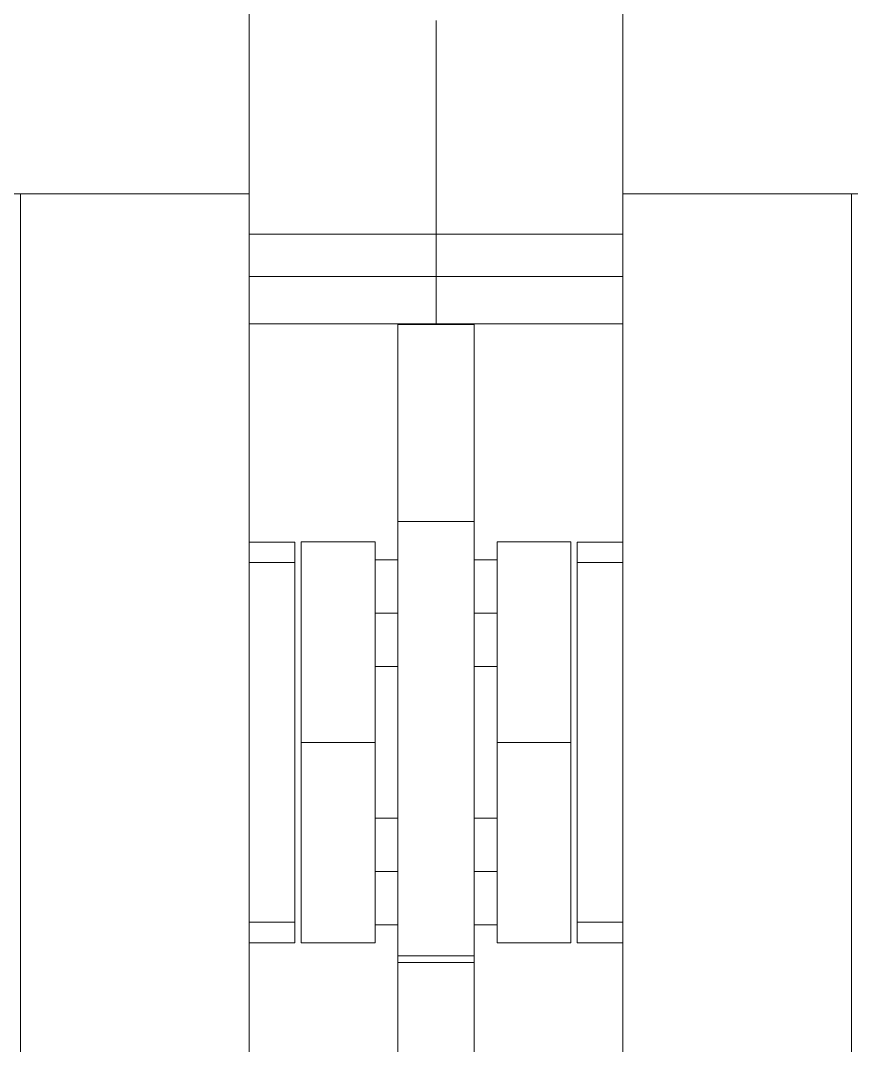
# Model space of a CAD drawing. Header units: millimetres. Extents: x -46169 to 237885, y -84465 to 18123.
# Drawn here: x 227485.9 to 227594.9, y -80615.1 to -80480.6 of the extents above; entities that cross this region are included whole.
import ezdxf

# ---------------------------------------------------------------- set-up
doc = ezdxf.new("R2010")
doc.units = ezdxf.units.MM
doc.header["$MEASUREMENT"] = 0
doc.linetypes.add('Wipeout_Contour', pattern=[1000, 0, -1000])
doc.layers.add('New_A-20-M_Floor_Slab', color=7, linetype='Continuous')
doc.layers.add('New_A-35-M_FFE_Fixed', color=7, linetype='Continuous')
doc.layers.add('New_A-35-M_FFE_Fixed_Pen_No__1', color=7, linetype='Continuous', lineweight=13)

# ---------------------------------------------------------------- blocks, each defined once
blk = doc.blocks.new('Section Elem_269_4', base_point=(208268.76, -84332.61))
at = {"color": 254, "linetype": 'Wipeout_Contour', "lineweight": 0, "ltscale": 3861950.413888166}
blk.add_wipeout([(227515.94, -80615.11), (227535.44, -80615.11), (227535.44, -80599.29), (227532.44, -80599.29), (227532.44, -80601.65), (227522.75, -80601.65), (227522.75, -80549.01), (227532.44, -80549.01), (227532.44, -80551.38), (227535.44, -80551.38), (227535.44, -80520.4), (227515.94, -80520.4), (227515.94, -80549.04), (227521.94, -80549.04), (227521.94, -80601.62), (227515.94, -80601.62)], dxfattribs=at).dxf.layer = 'New_A-20-M_Floor_Slab'
at = {"color": 254, "linetype": 'Wipeout_Contour', "lineweight": 0, "ltscale": 3862370.970615484}
blk.add_wipeout([(227545.44, -80599.29), (227545.44, -80615.11), (227564.94, -80615.11), (227564.94, -80601.62), (227558.94, -80601.62), (227558.94, -80549.04), (227564.94, -80549.04), (227564.94, -80520.4), (227545.44, -80520.4), (227545.44, -80551.38), (227548.44, -80551.38), (227548.44, -80549.01), (227558.12, -80549.01), (227558.12, -80601.65), (227548.44, -80601.65), (227548.44, -80599.29)], dxfattribs=at).dxf.layer = 'New_A-20-M_Floor_Slab'
at = {"color": 254, "linetype": 'Wipeout_Contour', "lineweight": 0, "ltscale": 965518.106256}
blk.add_wipeout([(227532.44, -80585.29), (227535.44, -80585.29), (227535.44, -80565.38), (227532.44, -80565.38)], dxfattribs=at).dxf.layer = 'New_A-20-M_Floor_Slab'
at = {"color": 254, "linetype": 'Wipeout_Contour', "lineweight": 0, "ltscale": 965567.123742}
blk.add_wipeout([(227545.44, -80565.38), (227545.44, -80585.29), (227548.44, -80585.29), (227548.44, -80565.38)], dxfattribs=at).dxf.layer = 'New_A-20-M_Floor_Slab'
blk = doc.blocks.new('Section Elem_271_4', base_point=(208268.76, -84332.61))
at = {"color": 254, "linetype": 'Wipeout_Contour', "lineweight": 0, "ltscale": 1446510.442915274}
blk.add_wipeout([(227515.94, -80346.96), (227014.94, -80346.96), (227014.94, -80503.33), (227044.94, -80503.33), (227485.94, -80503.33), (227515.94, -80503.33)], dxfattribs=at).dxf.layer = 'New_A-35-M_FFE_Fixed'
at = {"color": 254, "linetype": 'Wipeout_Contour', "lineweight": 0, "ltscale": 965472.882611}
blk.add_wipeout([(227535.44, -80525.7), (227545.44, -80525.7), (227545.44, -80520.48), (227535.44, -80520.48)], dxfattribs=at).dxf.layer = 'New_A-35-M_FFE_Fixed'
at = {"color": 254, "linetype": 'Wipeout_Contour', "lineweight": 0, "ltscale": 965460.385593}
blk.add_wipeout([(227522.75, -80551.02), (227532.44, -80551.02), (227532.44, -80549.01), (227522.75, -80549.01)], dxfattribs=at).dxf.layer = 'New_A-35-M_FFE_Fixed'
at = {"color": 254, "linetype": 'Wipeout_Contour', "lineweight": 0, "ltscale": 965509.931751}
blk.add_wipeout([(227535.44, -80553.51), (227545.44, -80553.51), (227545.44, -80548.19), (227535.44, -80548.19)], dxfattribs=at).dxf.layer = 'New_A-35-M_FFE_Fixed'
at = {"color": 254, "linetype": 'Wipeout_Contour', "lineweight": 0, "ltscale": 965428.57776}
blk.add_wipeout([(227515.94, -80551.72), (227521.94, -80551.72), (227521.94, -80549.56), (227515.94, -80549.56)], dxfattribs=at).dxf.layer = 'New_A-35-M_FFE_Fixed'
at = {"color": 254, "linetype": 'Wipeout_Contour', "lineweight": 0, "ltscale": 965487.463236}
blk.add_wipeout([(227532.44, -80565.26), (227522.75, -80565.26), (227522.75, -80575.33), (227532.44, -80575.33)], dxfattribs=at).dxf.layer = 'New_A-35-M_FFE_Fixed'
at = {"color": 254, "linetype": 'Wipeout_Contour', "lineweight": 0, "ltscale": 965527.998644}
blk.add_wipeout([(227532.44, -80599.65), (227522.75, -80599.65), (227522.75, -80601.65), (227532.44, -80601.65)], dxfattribs=at).dxf.layer = 'New_A-35-M_FFE_Fixed'
at = {"color": 254, "linetype": 'Wipeout_Contour', "lineweight": 0, "ltscale": 965496.311909}
blk.add_wipeout([(227521.94, -80601.11), (227515.94, -80601.11), (227515.94, -80601.62), (227521.94, -80601.62)], dxfattribs=at).dxf.layer = 'New_A-35-M_FFE_Fixed'
at = {"color": 254, "linetype": 'Wipeout_Contour', "lineweight": 0, "ltscale": 965580.601677}
blk.add_wipeout([(227535.44, -80604.23), (227545.44, -80604.23), (227545.44, -80603.32), (227535.44, -80603.32)], dxfattribs=at).dxf.layer = 'New_A-35-M_FFE_Fixed'
at = {"color": 254, "linetype": 'Wipeout_Contour', "lineweight": 0, "ltscale": 965584.938218}
blk.add_wipeout([(227545.44, -80606.1), (227535.44, -80606.1), (227535.44, -80607.94), (227545.44, -80607.94)], dxfattribs=at).dxf.layer = 'New_A-35-M_FFE_Fixed'
at = {"color": 254, "linetype": 'Wipeout_Contour', "lineweight": 0, "ltscale": 965592.105888}
blk.add_wipeout([(227535.44, -80611.52), (227535.44, -80613.26), (227545.44, -80613.26), (227545.44, -80611.52)], dxfattribs=at).dxf.layer = 'New_A-35-M_FFE_Fixed'
at = {"color": 254, "linetype": 'Wipeout_Contour', "lineweight": 0, "ltscale": 965596.661125}
blk.add_wipeout([(227535.44, -80616.64), (227545.44, -80616.64), (227545.44, -80614.96), (227535.44, -80614.96)], dxfattribs=at).dxf.layer = 'New_A-35-M_FFE_Fixed'
at = {"layer": 'New_A-35-M_FFE_Fixed_Pen_No__1', "linetype": 'Continuous'}
for p, q in [((227522.75, -80549.01), (227532.44, -80549.01)), ((227522.75, -80601.65), (227532.44, -80601.65))]:
    blk.add_line(p, q, dxfattribs=at)
at = {"color": 254, "linetype": 'Wipeout_Contour', "lineweight": 0, "ltscale": 965384.010301}
blk.add_wipeout([(227540.44, -80487.59), (227515.94, -80487.59), (227515.94, -80494.61), (227540.44, -80494.61)], dxfattribs=at).dxf.layer = 'New_A-35-M_FFE_Fixed'
at = {"color": 254, "linetype": 'Wipeout_Contour', "lineweight": 0, "ltscale": 965469.344916}
blk.add_wipeout([(227545.44, -80520.4), (227535.44, -80520.4), (227535.44, -80520.48), (227545.44, -80520.48)], dxfattribs=at).dxf.layer = 'New_A-35-M_FFE_Fixed'
at = {"color": 254, "linetype": 'Wipeout_Contour', "lineweight": 0, "ltscale": 965479.654228}
blk.add_wipeout([(227535.44, -80525.7), (227535.44, -80530.63), (227545.44, -80530.63), (227545.44, -80525.7)], dxfattribs=at).dxf.layer = 'New_A-35-M_FFE_Fixed'
at = {"color": 254, "linetype": 'Wipeout_Contour', "lineweight": 0, "ltscale": 965426.792862}
blk.add_wipeout([(227515.94, -80549.56), (227521.94, -80549.56), (227521.94, -80549.04), (227515.94, -80549.04)], dxfattribs=at).dxf.layer = 'New_A-35-M_FFE_Fixed'
at = {"color": 254, "linetype": 'Wipeout_Contour', "lineweight": 0, "ltscale": 965465.531058}
blk.add_wipeout([(227532.44, -80551.02), (227522.75, -80551.02), (227522.75, -80556.72), (227532.44, -80556.72)], dxfattribs=at).dxf.layer = 'New_A-35-M_FFE_Fixed'
at = {"color": 254, "linetype": 'Wipeout_Contour', "lineweight": 0, "ltscale": 965518.907562}
blk.add_wipeout([(227535.44, -80553.51), (227535.44, -80561.63), (227545.44, -80561.63), (227545.44, -80553.51)], dxfattribs=at).dxf.layer = 'New_A-35-M_FFE_Fixed'
at = {"color": 254, "linetype": 'Wipeout_Contour', "lineweight": 0, "ltscale": 965522.850635}
blk.add_wipeout([(227532.44, -80593.94), (227522.75, -80593.94), (227522.75, -80599.65), (227532.44, -80599.65)], dxfattribs=at).dxf.layer = 'New_A-35-M_FFE_Fixed'
at = {"color": 254, "linetype": 'Wipeout_Contour', "lineweight": 0, "ltscale": 965494.52603}
blk.add_wipeout([(227515.94, -80598.94), (227515.94, -80601.11), (227521.94, -80601.11), (227521.94, -80598.94)], dxfattribs=at).dxf.layer = 'New_A-35-M_FFE_Fixed'
at = {"color": 254, "linetype": 'Wipeout_Contour', "lineweight": 0, "ltscale": 965577.015961}
blk.add_wipeout([(227535.44, -80598.86), (227535.44, -80603.32), (227545.44, -80603.32), (227545.44, -80598.86)], dxfattribs=at).dxf.layer = 'New_A-35-M_FFE_Fixed'
at = {"color": 254, "linetype": 'Wipeout_Contour', "lineweight": 0, "ltscale": 965582.459839}
blk.add_wipeout([(227545.44, -80604.23), (227535.44, -80604.23), (227535.44, -80606.1), (227545.44, -80606.1)], dxfattribs=at).dxf.layer = 'New_A-35-M_FFE_Fixed'
at = {"color": 254, "linetype": 'Wipeout_Contour', "lineweight": 0, "ltscale": 965589.761273}
blk.add_wipeout([(227545.44, -80609.75), (227535.44, -80609.75), (227535.44, -80611.52), (227545.44, -80611.52)], dxfattribs=at).dxf.layer = 'New_A-35-M_FFE_Fixed'
at = {"color": 254, "linetype": 'Wipeout_Contour', "lineweight": 0, "ltscale": 965594.405826}
blk.add_wipeout([(227535.44, -80613.26), (227535.44, -80614.96), (227545.44, -80614.96), (227545.44, -80613.26)], dxfattribs=at).dxf.layer = 'New_A-35-M_FFE_Fixed'
at = {"layer": 'New_A-35-M_FFE_Fixed_Pen_No__1', "linetype": 'Continuous'}
for p, q in [((227521.94, -80549.56), (227521.94, -80549.04)), ((227522.75, -80551.02), (227522.75, -80549.01)), ((227522.75, -80601.65), (227522.75, -80599.65)), ((227521.94, -80601.62), (227521.94, -80601.11))]:
    blk.add_line(p, q, dxfattribs=at)
at = {"color": 254, "linetype": 'Wipeout_Contour', "lineweight": 0, "ltscale": 965374.646998}
blk.add_wipeout([(227540.44, -80480.58), (227515.94, -80480.58), (227515.94, -80487.59), (227540.44, -80487.59)], dxfattribs=at).dxf.layer = 'New_A-35-M_FFE_Fixed'
at = {"color": 254, "linetype": 'Wipeout_Contour', "lineweight": 0, "ltscale": 965393.371656}
blk.add_wipeout([(227540.44, -80494.61), (227515.94, -80494.61), (227515.94, -80501.63), (227540.44, -80501.63)], dxfattribs=at).dxf.layer = 'New_A-35-M_FFE_Fixed'
at = {"color": 254, "linetype": 'Wipeout_Contour', "lineweight": 0, "ltscale": 965485.921549}
blk.add_wipeout([(227535.44, -80535.1), (227545.44, -80535.1), (227545.44, -80530.63), (227535.44, -80530.63)], dxfattribs=at).dxf.layer = 'New_A-35-M_FFE_Fixed'
at = {"color": 254, "linetype": 'Wipeout_Contour', "lineweight": 0, "ltscale": 965461.551561}
blk.add_wipeout([(227521.94, -80551.72), (227515.94, -80551.72), (227515.94, -80598.94), (227521.94, -80598.94)], dxfattribs=at).dxf.layer = 'New_A-35-M_FFE_Fixed'
at = {"color": 254, "linetype": 'Wipeout_Contour', "lineweight": 0, "ltscale": 965486.478674}
blk.add_wipeout([(227535.44, -80551.38), (227532.44, -80551.38), (227532.44, -80551.91), (227535.44, -80551.91)], dxfattribs=at).dxf.layer = 'New_A-35-M_FFE_Fixed'
at = {"color": 254, "linetype": 'Wipeout_Contour', "lineweight": 0, "ltscale": 965475.039187}
blk.add_wipeout([(227522.75, -80556.72), (227522.75, -80565.26), (227532.44, -80565.26), (227532.44, -80556.72)], dxfattribs=at).dxf.layer = 'New_A-35-M_FFE_Fixed'
at = {"color": 254, "linetype": 'Wipeout_Contour', "lineweight": 0, "ltscale": 965530.9171}
blk.add_wipeout([(227535.44, -80571.51), (227545.44, -80571.51), (227545.44, -80561.63), (227535.44, -80561.63)], dxfattribs=at).dxf.layer = 'New_A-35-M_FFE_Fixed'
at = {"color": 254, "linetype": 'Wipeout_Contour', "lineweight": 0, "ltscale": 965513.338904}
blk.add_wipeout([(227522.75, -80585.4), (227522.75, -80593.94), (227532.44, -80593.94), (227532.44, -80585.4)], dxfattribs=at).dxf.layer = 'New_A-35-M_FFE_Fixed'
at = {"color": 254, "linetype": 'Wipeout_Contour', "lineweight": 0, "ltscale": 965569.049798}
blk.add_wipeout([(227535.44, -80591.39), (227535.44, -80598.86), (227545.44, -80598.86), (227545.44, -80591.39)], dxfattribs=at).dxf.layer = 'New_A-35-M_FFE_Fixed'
at = {"color": 254, "linetype": 'Wipeout_Contour', "lineweight": 0, "ltscale": 965587.372012}
blk.add_wipeout([(227545.44, -80607.94), (227535.44, -80607.94), (227535.44, -80609.75), (227545.44, -80609.75)], dxfattribs=at).dxf.layer = 'New_A-35-M_FFE_Fixed'
at = {"layer": 'New_A-35-M_FFE_Fixed_Pen_No__1', "linetype": 'Continuous'}
for p, q in [((227532.44, -80551.02), (227532.44, -80549.01)), ((227521.94, -80551.72), (227521.94, -80549.56)), ((227521.94, -80598.94), (227521.94, -80551.72)), ((227522.75, -80556.72), (227522.75, -80551.02)), ((227522.75, -80565.26), (227522.75, -80556.72)), ((227522.75, -80599.65), (227522.75, -80593.94)), ((227521.94, -80601.11), (227521.94, -80598.94))]:
    blk.add_line(p, q, dxfattribs=at)
at = {"color": 254, "linetype": 'Wipeout_Contour', "lineweight": 0, "ltscale": 965393.716719}
blk.add_wipeout([(227515.94, -80503.33), (227485.94, -80503.33), (227485.94, -80647.33), (227515.94, -80647.33)], dxfattribs=at).dxf.layer = 'New_A-35-M_FFE_Fixed'
at = {"color": 254, "linetype": 'Wipeout_Contour', "lineweight": 0, "ltscale": 965491.484001}
blk.add_wipeout([(227535.44, -80535.1), (227535.44, -80538.96), (227545.44, -80538.96), (227545.44, -80535.1)], dxfattribs=at).dxf.layer = 'New_A-35-M_FFE_Fixed'
at = {"color": 254, "linetype": 'Wipeout_Contour', "lineweight": 0, "ltscale": 965487.847126}
blk.add_wipeout([(227532.44, -80553.43), (227535.44, -80553.43), (227535.44, -80551.91), (227532.44, -80551.91)], dxfattribs=at).dxf.layer = 'New_A-35-M_FFE_Fixed'
at = {"color": 254, "linetype": 'Wipeout_Contour', "lineweight": 0, "ltscale": 1206872.030118005}
blk.add_wipeout([(227532.44, -80561.05), (227535.44, -80561.05), (227535.44, -80558.66), (227535.44, -80558.38), (227532.44, -80558.38)], dxfattribs=at).dxf.layer = 'New_A-35-M_FFE_Fixed'
at = {"color": 254, "linetype": 'Wipeout_Contour', "lineweight": 0, "ltscale": 965504.457292}
blk.add_wipeout([(227532.44, -80564.84), (227532.44, -80565.38), (227535.44, -80565.38), (227535.44, -80564.84)], dxfattribs=at).dxf.layer = 'New_A-35-M_FFE_Fixed'
at = {"color": 254, "linetype": 'Wipeout_Contour', "lineweight": 0, "ltscale": 965544.424529}
blk.add_wipeout([(227535.44, -80581.87), (227545.44, -80581.87), (227545.44, -80571.51), (227535.44, -80571.51)], dxfattribs=at).dxf.layer = 'New_A-35-M_FFE_Fixed'
at = {"color": 254, "linetype": 'Wipeout_Contour', "lineweight": 0, "ltscale": 965500.912308}
blk.add_wipeout([(227532.44, -80575.33), (227522.75, -80575.33), (227522.75, -80585.4), (227532.44, -80585.4)], dxfattribs=at).dxf.layer = 'New_A-35-M_FFE_Fixed'
at = {"color": 254, "linetype": 'Wipeout_Contour', "lineweight": 0, "ltscale": 1206928.539723144}
blk.add_wipeout([(227532.44, -80592.29), (227532.44, -80594.97), (227535.44, -80594.97), (227535.44, -80592.38), (227535.44, -80592.29)], dxfattribs=at).dxf.layer = 'New_A-35-M_FFE_Fixed'
at = {"color": 254, "linetype": 'Wipeout_Contour', "lineweight": 0, "ltscale": 965549.740712}
blk.add_wipeout([(227535.44, -80598.75), (227532.44, -80598.75), (227532.44, -80599.29), (227535.44, -80599.29)], dxfattribs=at).dxf.layer = 'New_A-35-M_FFE_Fixed'
at = {"layer": 'New_A-35-M_FFE_Fixed_Pen_No__1', "linetype": 'Continuous'}
for p, q in [((227044.94, -80503.33), (227485.94, -80503.33)), ((227485.94, -80647.33), (227485.94, -80503.33)), ((227515.94, -80549.04), (227521.94, -80549.04)), ((227515.94, -80551.72), (227521.94, -80551.72)), ((227532.44, -80551.38), (227535.44, -80551.38)), ((227522.75, -80575.33), (227522.75, -80565.26)), ((227522.75, -80575.33), (227532.44, -80575.33)), ((227522.75, -80585.4), (227522.75, -80575.33)), ((227522.75, -80593.94), (227522.75, -80585.4)), ((227515.94, -80598.94), (227521.94, -80598.94)), ((227532.44, -80601.65), (227532.44, -80599.65)), ((227515.94, -80601.62), (227521.94, -80601.62))]:
    blk.add_line(p, q, dxfattribs=at)
at = {"color": 254, "linetype": 'Wipeout_Contour', "lineweight": 0, "ltscale": 1206741.628957531}
blk.add_wipeout([(227515.94, -80508.61), (227540.44, -80508.61), (227540.44, -80501.63), (227515.94, -80501.63), (227515.94, -80503.33)], dxfattribs=at).dxf.layer = 'New_A-35-M_FFE_Fixed'
at = {"color": 254, "linetype": 'Wipeout_Contour', "lineweight": 0, "ltscale": 965410.547724}
blk.add_wipeout([(227515.94, -80511.45), (227540.44, -80511.45), (227540.44, -80510.54), (227515.94, -80510.54)], dxfattribs=at).dxf.layer = 'New_A-35-M_FFE_Fixed'
at = {"color": 254, "linetype": 'Wipeout_Contour', "lineweight": 0, "ltscale": 965418.948609}
blk.add_wipeout([(227515.94, -80514.18), (227515.94, -80520.4), (227540.44, -80520.4), (227540.44, -80514.18)], dxfattribs=at).dxf.layer = 'New_A-35-M_FFE_Fixed'
at = {"color": 254, "linetype": 'Wipeout_Contour', "lineweight": 0, "ltscale": 965496.16384}
blk.add_wipeout([(227535.44, -80542.11), (227545.44, -80542.11), (227545.44, -80538.96), (227535.44, -80538.96)], dxfattribs=at).dxf.layer = 'New_A-35-M_FFE_Fixed'
at = {"color": 254, "linetype": 'Wipeout_Contour', "lineweight": 0, "ltscale": 1206863.409219724}
blk.add_wipeout([(227532.44, -80553.43), (227532.44, -80555.7), (227535.44, -80555.7), (227535.44, -80553.51), (227535.44, -80553.43)], dxfattribs=at).dxf.layer = 'New_A-35-M_FFE_Fixed'
at = {"color": 254, "linetype": 'Wipeout_Contour', "lineweight": 0, "ltscale": 965503.088662}
blk.add_wipeout([(227532.44, -80563.33), (227532.44, -80564.84), (227535.44, -80564.84), (227535.44, -80563.33)], dxfattribs=at).dxf.layer = 'New_A-35-M_FFE_Fixed'
at = {"color": 254, "linetype": 'Wipeout_Contour', "lineweight": 0, "ltscale": 965557.70172}
blk.add_wipeout([(227545.44, -80581.87), (227535.44, -80581.87), (227535.44, -80591.39), (227545.44, -80591.39)], dxfattribs=at).dxf.layer = 'New_A-35-M_FFE_Fixed'
at = {"color": 254, "linetype": 'Wipeout_Contour', "lineweight": 0, "ltscale": 965548.37157}
blk.add_wipeout([(227535.44, -80597.24), (227532.44, -80597.24), (227532.44, -80598.75), (227535.44, -80598.75)], dxfattribs=at).dxf.layer = 'New_A-35-M_FFE_Fixed'
at = {"layer": 'New_A-35-M_FFE_Fixed_Pen_No__1', "linetype": 'Continuous'}
for p, q in [((227515.94, -80503.33), (227515.94, -80346.96)), ((227485.94, -80503.33), (227515.94, -80503.33)), ((227515.94, -80520.4), (227540.44, -80520.4)), ((227532.44, -80575.33), (227532.44, -80565.26)), ((227532.44, -80565.38), (227535.44, -80565.38)), ((227532.44, -80599.29), (227535.44, -80599.29))]:
    blk.add_line(p, q, dxfattribs=at)
at = {"color": 254, "linetype": 'Wipeout_Contour', "lineweight": 0, "ltscale": 965408.01913}
blk.add_wipeout([(227515.94, -80509.58), (227540.44, -80509.58), (227540.44, -80508.61), (227515.94, -80508.61)], dxfattribs=at).dxf.layer = 'New_A-35-M_FFE_Fixed'
at = {"color": 254, "linetype": 'Wipeout_Contour', "lineweight": 0, "ltscale": 965414.645833}
blk.add_wipeout([(227515.94, -80514.18), (227540.44, -80514.18), (227540.44, -80513.95), (227515.94, -80513.95)], dxfattribs=at).dxf.layer = 'New_A-35-M_FFE_Fixed'
at = {"color": 254, "linetype": 'Wipeout_Contour', "lineweight": 0, "ltscale": 965499.811304}
blk.add_wipeout([(227535.44, -80544.43), (227545.44, -80544.43), (227545.44, -80542.11), (227535.44, -80542.11)], dxfattribs=at).dxf.layer = 'New_A-35-M_FFE_Fixed'
at = {"color": 254, "linetype": 'Wipeout_Contour', "lineweight": 0, "ltscale": 965493.679593}
blk.add_wipeout([(227532.44, -80555.7), (227532.44, -80558.38), (227535.44, -80558.38), (227535.44, -80555.7)], dxfattribs=at).dxf.layer = 'New_A-35-M_FFE_Fixed'
at = {"color": 254, "linetype": 'Wipeout_Contour', "lineweight": 0, "ltscale": 1206876.375283147}
blk.add_wipeout([(227532.44, -80563.33), (227535.44, -80563.33), (227535.44, -80561.63), (227535.44, -80561.05), (227532.44, -80561.05)], dxfattribs=at).dxf.layer = 'New_A-35-M_FFE_Fixed'
at = {"color": 254, "linetype": 'Wipeout_Contour', "lineweight": 0, "ltscale": 965531.755365}
blk.add_wipeout([(227532.44, -80585.29), (227532.44, -80585.82), (227535.44, -80585.82), (227535.44, -80585.29)], dxfattribs=at).dxf.layer = 'New_A-35-M_FFE_Fixed'
at = {"color": 254, "linetype": 'Wipeout_Contour', "lineweight": 0, "ltscale": 965545.841763}
blk.add_wipeout([(227532.44, -80594.97), (227532.44, -80597.24), (227535.44, -80597.24), (227535.44, -80594.97)], dxfattribs=at).dxf.layer = 'New_A-35-M_FFE_Fixed'
at = {"layer": 'New_A-35-M_FFE_Fixed_Pen_No__1', "linetype": 'Continuous'}
for p, q in [((227515.94, -80508.61), (227540.44, -80508.61)), ((227532.44, -80556.72), (227532.44, -80551.02)), ((227532.44, -80565.26), (227532.44, -80556.72)), ((227532.44, -80558.38), (227535.44, -80558.38)), ((227532.44, -80599.65), (227532.44, -80593.94))]:
    blk.add_line(p, q, dxfattribs=at)
at = {"color": 254, "linetype": 'Wipeout_Contour', "lineweight": 0, "ltscale": 965409.30441}
blk.add_wipeout([(227515.94, -80510.54), (227540.44, -80510.54), (227540.44, -80509.58), (227515.94, -80509.58)], dxfattribs=at).dxf.layer = 'New_A-35-M_FFE_Fixed'
at = {"color": 254, "linetype": 'Wipeout_Contour', "lineweight": 0, "ltscale": 965413.575922}
blk.add_wipeout([(227515.94, -80513.55), (227540.44, -80513.55), (227540.44, -80512.98), (227515.94, -80512.98)], dxfattribs=at).dxf.layer = 'New_A-35-M_FFE_Fixed'
at = {"color": 254, "linetype": 'Wipeout_Contour', "lineweight": 0, "ltscale": 965502.309818}
blk.add_wipeout([(227535.44, -80545.85), (227545.44, -80545.85), (227545.44, -80544.43), (227535.44, -80544.43)], dxfattribs=at).dxf.layer = 'New_A-35-M_FFE_Fixed'
at = {"color": 254, "linetype": 'Wipeout_Contour', "lineweight": 0, "ltscale": 965533.124329}
blk.add_wipeout([(227532.44, -80587.34), (227535.44, -80587.34), (227535.44, -80585.82), (227532.44, -80585.82)], dxfattribs=at).dxf.layer = 'New_A-35-M_FFE_Fixed'
at = {"layer": 'New_A-35-M_FFE_Fixed_Pen_No__1', "linetype": 'Continuous'}
for p, q in [((227532.44, -80585.4), (227532.44, -80575.33)), ((227532.44, -80585.29), (227535.44, -80585.29))]:
    blk.add_line(p, q, dxfattribs=at)
at = {"color": 254, "linetype": 'Wipeout_Contour', "lineweight": 0, "ltscale": 965412.724468}
blk.add_wipeout([(227515.94, -80512.98), (227540.44, -80512.98), (227540.44, -80512.27), (227515.94, -80512.27)], dxfattribs=at).dxf.layer = 'New_A-35-M_FFE_Fixed'
at = {"color": 254, "linetype": 'Wipeout_Contour', "lineweight": 0, "ltscale": 965503.579367}
blk.add_wipeout([(227535.44, -80545.85), (227535.44, -80546.33), (227545.44, -80546.33), (227545.44, -80545.85)], dxfattribs=at).dxf.layer = 'New_A-35-M_FFE_Fixed'
at = {"color": 254, "linetype": 'Wipeout_Contour', "lineweight": 0, "ltscale": 965535.653882}
blk.add_wipeout([(227532.44, -80589.61), (227535.44, -80589.61), (227535.44, -80587.34), (227532.44, -80587.34)], dxfattribs=at).dxf.layer = 'New_A-35-M_FFE_Fixed'
at = {"color": 254, "linetype": 'Wipeout_Contour', "lineweight": 0, "ltscale": 965411.702238}
blk.add_wipeout([(227515.94, -80512.27), (227540.44, -80512.27), (227540.44, -80511.45), (227515.94, -80511.45)], dxfattribs=at).dxf.layer = 'New_A-35-M_FFE_Fixed'
at = {"color": 254, "linetype": 'Wipeout_Contour', "lineweight": 0, "ltscale": 965414.224521}
blk.add_wipeout([(227515.94, -80513.95), (227540.44, -80513.95), (227540.44, -80513.55), (227515.94, -80513.55)], dxfattribs=at).dxf.layer = 'New_A-35-M_FFE_Fixed'
at = {"color": 254, "linetype": 'Wipeout_Contour', "lineweight": 0, "ltscale": 965505.137442}
blk.add_wipeout([(227535.44, -80548.19), (227545.44, -80548.19), (227545.44, -80546.33), (227535.44, -80546.33)], dxfattribs=at).dxf.layer = 'New_A-35-M_FFE_Fixed'
at = {"color": 254, "linetype": 'Wipeout_Contour', "lineweight": 0, "ltscale": 1206924.845427667}
blk.add_wipeout([(227532.44, -80589.61), (227532.44, -80592.29), (227535.44, -80592.29), (227535.44, -80591.39), (227535.44, -80589.61)], dxfattribs=at).dxf.layer = 'New_A-35-M_FFE_Fixed'
at = {"layer": 'New_A-35-M_FFE_Fixed_Pen_No__1', "linetype": 'Continuous'}
for p, q in [((227515.94, -80647.33), (227515.94, -80503.33)), ((227515.94, -80514.18), (227540.44, -80514.18)), ((227532.44, -80593.94), (227532.44, -80585.4)), ((227532.44, -80592.29), (227535.44, -80592.29))]:
    blk.add_line(p, q, dxfattribs=at)
blk = doc.blocks.new('Section Elem_274_4', base_point=(208268.76, -84332.61))
at = {"layer": 'New_A-35-M_FFE_Fixed_Pen_No__1', "linetype": 'Continuous'}
for p, q in [((227535.44, -80520.48), (227535.44, -80520.4)), ((227535.44, -80525.7), (227535.44, -80520.48)), ((227535.44, -80530.63), (227535.44, -80525.7)), ((227545.44, -80530.63), (227545.44, -80525.7)), ((227535.44, -80535.1), (227535.44, -80530.63)), ((227545.44, -80535.1), (227545.44, -80530.63)), ((227535.44, -80538.96), (227535.44, -80535.1)), ((227545.44, -80538.96), (227545.44, -80535.1)), ((227535.44, -80542.11), (227535.44, -80538.96)), ((227545.44, -80542.11), (227545.44, -80538.96)), ((227535.44, -80544.43), (227535.44, -80542.11)), ((227545.44, -80544.43), (227545.44, -80542.11)), ((227535.44, -80545.85), (227535.44, -80544.43)), ((227545.44, -80545.85), (227545.44, -80544.43)), ((227535.44, -80546.33), (227535.44, -80545.85)), ((227545.44, -80546.33), (227535.44, -80546.33)), ((227535.44, -80548.19), (227535.44, -80546.33)), ((227545.44, -80546.33), (227545.44, -80545.85)), ((227545.44, -80548.19), (227545.44, -80546.33)), ((227535.44, -80553.51), (227535.44, -80548.19)), ((227535.44, -80561.63), (227535.44, -80553.51)), ((227535.44, -80571.51), (227535.44, -80561.63)), ((227535.44, -80581.87), (227535.44, -80571.51)), ((227545.44, -80581.87), (227545.44, -80571.51)), ((227535.44, -80591.39), (227535.44, -80581.87)), ((227535.44, -80598.86), (227535.44, -80591.39)), ((227535.44, -80603.32), (227535.44, -80598.86)), ((227545.44, -80603.32), (227535.44, -80603.32)), ((227535.44, -80604.23), (227535.44, -80603.32)), ((227545.44, -80604.23), (227535.44, -80604.23)), ((227535.44, -80606.1), (227535.44, -80604.23)), ((227545.44, -80604.23), (227545.44, -80603.32)), ((227545.44, -80606.1), (227545.44, -80604.23)), ((227535.44, -80607.94), (227535.44, -80606.1)), ((227545.44, -80607.94), (227545.44, -80606.1)), ((227535.44, -80609.75), (227535.44, -80607.94)), ((227545.44, -80609.75), (227545.44, -80607.94)), ((227535.44, -80611.52), (227535.44, -80609.75)), ((227545.44, -80611.52), (227545.44, -80609.75)), ((227535.44, -80613.26), (227535.44, -80611.52)), ((227545.44, -80613.26), (227545.44, -80611.52)), ((227535.44, -80614.96), (227535.44, -80613.26)), ((227545.44, -80614.96), (227545.44, -80613.26)), ((227535.44, -80616.64), (227535.44, -80614.96)), ((227545.44, -80616.64), (227545.44, -80614.96))]:
    blk.add_line(p, q, dxfattribs=at)
at = {"color": 254, "linetype": 'Wipeout_Contour', "lineweight": 0, "ltscale": 1449621.696460468}
blk.add_wipeout([(227564.94, -80346.96), (227564.94, -80503.33), (227594.94, -80503.33), (228035.94, -80503.33), (228065.94, -80503.33), (228065.94, -80346.96)], dxfattribs=at).dxf.layer = 'New_A-35-M_FFE_Fixed'
at = {"color": 254, "linetype": 'Wipeout_Contour', "lineweight": 0, "ltscale": 965557.243277}
blk.add_wipeout([(227548.44, -80549.01), (227548.44, -80551.02), (227558.12, -80551.02), (227558.12, -80549.01)], dxfattribs=at).dxf.layer = 'New_A-35-M_FFE_Fixed'
at = {"color": 254, "linetype": 'Wipeout_Contour', "lineweight": 0, "ltscale": 965590.718091}
blk.add_wipeout([(227558.94, -80549.56), (227558.94, -80551.72), (227564.94, -80551.72), (227564.94, -80549.56)], dxfattribs=at).dxf.layer = 'New_A-35-M_FFE_Fixed'
at = {"color": 254, "linetype": 'Wipeout_Contour', "lineweight": 0, "ltscale": 965584.318204}
blk.add_wipeout([(227548.44, -80565.26), (227548.44, -80575.33), (227558.12, -80575.33), (227558.12, -80565.26)], dxfattribs=at).dxf.layer = 'New_A-35-M_FFE_Fixed'
at = {"color": 254, "linetype": 'Wipeout_Contour', "lineweight": 0, "ltscale": 965624.849546}
blk.add_wipeout([(227558.12, -80599.65), (227548.44, -80599.65), (227548.44, -80601.65), (227558.12, -80601.65)], dxfattribs=at).dxf.layer = 'New_A-35-M_FFE_Fixed'
at = {"color": 254, "linetype": 'Wipeout_Contour', "lineweight": 0, "ltscale": 965658.440867}
blk.add_wipeout([(227564.94, -80601.11), (227558.94, -80601.11), (227558.94, -80601.62), (227564.94, -80601.62)], dxfattribs=at).dxf.layer = 'New_A-35-M_FFE_Fixed'
at = {"layer": 'New_A-35-M_FFE_Fixed_Pen_No__1', "linetype": 'Continuous'}
for p, q in [((227558.12, -80549.01), (227548.44, -80549.01)), ((227558.12, -80601.65), (227548.44, -80601.65))]:
    blk.add_line(p, q, dxfattribs=at)
at = {"color": 254, "linetype": 'Wipeout_Contour', "lineweight": 0, "ltscale": 965476.400287}
blk.add_wipeout([(227564.94, -80487.59), (227540.44, -80487.59), (227540.44, -80494.61), (227564.94, -80494.61)], dxfattribs=at).dxf.layer = 'New_A-35-M_FFE_Fixed'
at = {"color": 254, "linetype": 'Wipeout_Contour', "lineweight": 0, "ltscale": 966571.66634}
blk.add_wipeout([(227594.94, -80635.33), (228035.94, -80635.33), (228035.94, -80503.33), (227594.94, -80503.33)], dxfattribs=at).dxf.layer = 'New_A-35-M_FFE_Fixed'
at = {"color": 254, "linetype": 'Wipeout_Contour', "lineweight": 0, "ltscale": 965588.933492}
blk.add_wipeout([(227558.94, -80549.56), (227564.94, -80549.56), (227564.94, -80549.04), (227558.94, -80549.04)], dxfattribs=at).dxf.layer = 'New_A-35-M_FFE_Fixed'
at = {"color": 254, "linetype": 'Wipeout_Contour', "lineweight": 0, "ltscale": 965562.388226}
blk.add_wipeout([(227548.44, -80551.02), (227548.44, -80556.72), (227558.12, -80556.72), (227558.12, -80551.02)], dxfattribs=at).dxf.layer = 'New_A-35-M_FFE_Fixed'
at = {"color": 254, "linetype": 'Wipeout_Contour', "lineweight": 0, "ltscale": 965619.702054}
blk.add_wipeout([(227548.44, -80593.94), (227548.44, -80599.65), (227558.12, -80599.65), (227558.12, -80593.94)], dxfattribs=at).dxf.layer = 'New_A-35-M_FFE_Fixed'
at = {"color": 254, "linetype": 'Wipeout_Contour', "lineweight": 0, "ltscale": 965656.655288}
blk.add_wipeout([(227564.94, -80598.94), (227558.94, -80598.94), (227558.94, -80601.11), (227564.94, -80601.11)], dxfattribs=at).dxf.layer = 'New_A-35-M_FFE_Fixed'
at = {"layer": 'New_A-35-M_FFE_Fixed_Pen_No__1', "linetype": 'Continuous'}
for p, q in [((227558.12, -80551.02), (227558.12, -80549.01)), ((227558.94, -80549.56), (227558.94, -80549.04)), ((227558.12, -80601.65), (227558.12, -80599.65)), ((227558.94, -80601.62), (227558.94, -80601.11))]:
    blk.add_line(p, q, dxfattribs=at)
at = {"color": 254, "linetype": 'Wipeout_Contour', "lineweight": 0, "ltscale": 965467.037878}
blk.add_wipeout([(227540.44, -80480.58), (227540.44, -80487.59), (227564.94, -80487.59), (227564.94, -80480.58)], dxfattribs=at).dxf.layer = 'New_A-35-M_FFE_Fixed'
at = {"color": 254, "linetype": 'Wipeout_Contour', "lineweight": 0, "ltscale": 965485.760732}
blk.add_wipeout([(227540.44, -80494.61), (227540.44, -80501.63), (227564.94, -80501.63), (227564.94, -80494.61)], dxfattribs=at).dxf.layer = 'New_A-35-M_FFE_Fixed'
at = {"color": 254, "linetype": 'Wipeout_Contour', "lineweight": 0, "ltscale": 965535.497919}
blk.add_wipeout([(227545.44, -80551.91), (227548.44, -80551.91), (227548.44, -80551.38), (227545.44, -80551.38)], dxfattribs=at).dxf.layer = 'New_A-35-M_FFE_Fixed'
at = {"color": 254, "linetype": 'Wipeout_Contour', "lineweight": 0, "ltscale": 965623.686355}
blk.add_wipeout([(227558.94, -80551.72), (227558.94, -80598.94), (227564.94, -80598.94), (227564.94, -80551.72)], dxfattribs=at).dxf.layer = 'New_A-35-M_FFE_Fixed'
at = {"color": 254, "linetype": 'Wipeout_Contour', "lineweight": 0, "ltscale": 965571.895402}
blk.add_wipeout([(227548.44, -80556.72), (227548.44, -80565.26), (227558.12, -80565.26), (227558.12, -80556.72)], dxfattribs=at).dxf.layer = 'New_A-35-M_FFE_Fixed'
at = {"color": 254, "linetype": 'Wipeout_Contour', "lineweight": 0, "ltscale": 965610.191277}
blk.add_wipeout([(227558.12, -80585.4), (227548.44, -80585.4), (227548.44, -80593.94), (227558.12, -80593.94)], dxfattribs=at).dxf.layer = 'New_A-35-M_FFE_Fixed'
at = {"color": 254, "linetype": 'Wipeout_Contour', "lineweight": 0, "ltscale": 965598.756673}
blk.add_wipeout([(227545.44, -80598.75), (227545.44, -80599.29), (227548.44, -80599.29), (227548.44, -80598.75)], dxfattribs=at).dxf.layer = 'New_A-35-M_FFE_Fixed'
at = {"layer": 'New_A-35-M_FFE_Fixed_Pen_No__1', "linetype": 'Continuous'}
for p, q in [((227540.44, -80487.59), (227540.44, -80480.58)), ((227540.44, -80494.61), (227540.44, -80487.59)), ((227548.44, -80551.02), (227548.44, -80549.01)), ((227558.94, -80551.72), (227558.94, -80549.56)), ((227558.12, -80556.72), (227558.12, -80551.02)), ((227558.94, -80598.94), (227558.94, -80551.72)), ((227558.12, -80565.26), (227558.12, -80556.72)), ((227558.12, -80599.65), (227558.12, -80593.94)), ((227558.94, -80601.11), (227558.94, -80598.94)), ((227548.44, -80601.65), (227548.44, -80599.65))]:
    blk.add_line(p, q, dxfattribs=at)
at = {"color": 254, "linetype": 'Wipeout_Contour', "lineweight": 0, "ltscale": 965691.59206}
blk.add_wipeout([(227564.94, -80503.33), (227564.94, -80647.33), (227594.94, -80647.33), (227594.94, -80503.33)], dxfattribs=at).dxf.layer = 'New_A-35-M_FFE_Fixed'
at = {"color": 254, "linetype": 'Wipeout_Contour', "lineweight": 0, "ltscale": 965536.866302}
blk.add_wipeout([(227545.44, -80553.43), (227548.44, -80553.43), (227548.44, -80551.91), (227545.44, -80551.91)], dxfattribs=at).dxf.layer = 'New_A-35-M_FFE_Fixed'
at = {"color": 254, "linetype": 'Wipeout_Contour', "lineweight": 0, "ltscale": 965546.274374}
blk.add_wipeout([(227545.44, -80561.05), (227548.44, -80561.05), (227548.44, -80558.38), (227545.44, -80558.38)], dxfattribs=at).dxf.layer = 'New_A-35-M_FFE_Fixed'
at = {"color": 254, "linetype": 'Wipeout_Contour', "lineweight": 0, "ltscale": 1206942.931117208}
blk.add_wipeout([(227545.44, -80565.38), (227548.44, -80565.38), (227548.44, -80565.26), (227548.44, -80564.84), (227545.44, -80564.84)], dxfattribs=at).dxf.layer = 'New_A-35-M_FFE_Fixed'
at = {"color": 254, "linetype": 'Wipeout_Contour', "lineweight": 0, "ltscale": 965597.765927}
blk.add_wipeout([(227548.44, -80575.33), (227548.44, -80585.4), (227558.12, -80585.4), (227558.12, -80575.33)], dxfattribs=at).dxf.layer = 'New_A-35-M_FFE_Fixed'
at = {"color": 254, "linetype": 'Wipeout_Contour', "lineweight": 0, "ltscale": 1206990.528417182}
blk.add_wipeout([(227548.44, -80592.29), (227545.44, -80592.29), (227545.44, -80594.97), (227548.44, -80594.97), (227548.44, -80593.94)], dxfattribs=at).dxf.layer = 'New_A-35-M_FFE_Fixed'
at = {"color": 254, "linetype": 'Wipeout_Contour', "lineweight": 0, "ltscale": 965597.3876}
blk.add_wipeout([(227545.44, -80598.75), (227548.44, -80598.75), (227548.44, -80597.24), (227545.44, -80597.24)], dxfattribs=at).dxf.layer = 'New_A-35-M_FFE_Fixed'
at = {"layer": 'New_A-35-M_FFE_Fixed_Pen_No__1', "linetype": 'Continuous'}
for p, q in [((227594.94, -80647.33), (227594.94, -80503.33)), ((228035.94, -80503.33), (227594.94, -80503.33)), ((227564.94, -80549.04), (227558.94, -80549.04)), ((227548.44, -80551.38), (227545.44, -80551.38)), ((227564.94, -80551.72), (227558.94, -80551.72)), ((227558.12, -80575.33), (227558.12, -80565.26)), ((227558.12, -80575.33), (227548.44, -80575.33)), ((227558.12, -80585.4), (227558.12, -80575.33)), ((227558.12, -80593.94), (227558.12, -80585.4)), ((227545.44, -80603.32), (227545.44, -80598.86)), ((227564.94, -80598.94), (227558.94, -80598.94)), ((227548.44, -80599.29), (227545.44, -80599.29)), ((227564.94, -80601.62), (227558.94, -80601.62))]:
    blk.add_line(p, q, dxfattribs=at)
at = {"color": 254, "linetype": 'Wipeout_Contour', "lineweight": 0, "ltscale": 965495.098853}
blk.add_wipeout([(227540.44, -80501.63), (227540.44, -80508.61), (227564.94, -80508.61), (227564.94, -80501.63)], dxfattribs=at).dxf.layer = 'New_A-35-M_FFE_Fixed'
at = {"color": 254, "linetype": 'Wipeout_Contour', "lineweight": 0, "ltscale": 965502.935185}
blk.add_wipeout([(227564.94, -80510.54), (227540.44, -80510.54), (227540.44, -80511.45), (227564.94, -80511.45)], dxfattribs=at).dxf.layer = 'New_A-35-M_FFE_Fixed'
at = {"color": 254, "linetype": 'Wipeout_Contour', "lineweight": 0, "ltscale": 965511.335248}
blk.add_wipeout([(227564.94, -80514.18), (227540.44, -80514.18), (227540.44, -80520.4), (227564.94, -80520.4)], dxfattribs=at).dxf.layer = 'New_A-35-M_FFE_Fixed'
at = {"color": 254, "linetype": 'Wipeout_Contour', "lineweight": 0, "ltscale": 965539.394731}
blk.add_wipeout([(227545.44, -80555.7), (227548.44, -80555.7), (227548.44, -80553.43), (227545.44, -80553.43)], dxfattribs=at).dxf.layer = 'New_A-35-M_FFE_Fixed'
at = {"color": 254, "linetype": 'Wipeout_Contour', "lineweight": 0, "ltscale": 1206940.80132653}
blk.add_wipeout([(227545.44, -80564.84), (227548.44, -80564.84), (227548.44, -80563.59), (227548.44, -80563.33), (227545.44, -80563.33)], dxfattribs=at).dxf.layer = 'New_A-35-M_FFE_Fixed'
at = {"color": 254, "linetype": 'Wipeout_Contour', "lineweight": 0, "ltscale": 965580.77231}
blk.add_wipeout([(227545.44, -80585.29), (227545.44, -80585.82), (227548.44, -80585.82), (227548.44, -80585.29)], dxfattribs=at).dxf.layer = 'New_A-35-M_FFE_Fixed'
at = {"color": 254, "linetype": 'Wipeout_Contour', "lineweight": 0, "ltscale": 965594.857922}
blk.add_wipeout([(227548.44, -80594.97), (227545.44, -80594.97), (227545.44, -80597.24), (227548.44, -80597.24)], dxfattribs=at).dxf.layer = 'New_A-35-M_FFE_Fixed'
at = {"layer": 'New_A-35-M_FFE_Fixed_Pen_No__1', "linetype": 'Continuous'}
for p, q in [((227564.94, -80503.33), (227564.94, -80346.96)), ((227540.44, -80501.63), (227540.44, -80494.61)), ((227594.94, -80503.33), (227564.94, -80503.33)), ((227545.44, -80520.48), (227535.44, -80520.48)), ((227564.94, -80520.4), (227540.44, -80520.4)), ((227545.44, -80520.48), (227545.44, -80520.4)), ((227545.44, -80525.7), (227545.44, -80520.48)), ((227545.44, -80553.51), (227545.44, -80548.19)), ((227548.44, -80565.38), (227545.44, -80565.38)), ((227548.44, -80575.33), (227548.44, -80565.26)), ((227548.44, -80599.65), (227548.44, -80593.94))]:
    blk.add_line(p, q, dxfattribs=at)
at = {"color": 254, "linetype": 'Wipeout_Contour', "lineweight": 0, "ltscale": 965500.406811}
blk.add_wipeout([(227540.44, -80508.61), (227540.44, -80509.58), (227564.94, -80509.58), (227564.94, -80508.61)], dxfattribs=at).dxf.layer = 'New_A-35-M_FFE_Fixed'
at = {"color": 254, "linetype": 'Wipeout_Contour', "lineweight": 0, "ltscale": 965507.032909}
blk.add_wipeout([(227564.94, -80513.95), (227540.44, -80513.95), (227540.44, -80514.18), (227564.94, -80514.18)], dxfattribs=at).dxf.layer = 'New_A-35-M_FFE_Fixed'
at = {"color": 254, "linetype": 'Wipeout_Contour', "lineweight": 0, "ltscale": 1206929.170986935}
blk.add_wipeout([(227545.44, -80558.38), (227548.44, -80558.38), (227548.44, -80556.72), (227548.44, -80555.7), (227545.44, -80555.7)], dxfattribs=at).dxf.layer = 'New_A-35-M_FFE_Fixed'
at = {"color": 254, "linetype": 'Wipeout_Contour', "lineweight": 0, "ltscale": 965549.578229}
blk.add_wipeout([(227545.44, -80561.05), (227545.44, -80563.33), (227548.44, -80563.33), (227548.44, -80561.05)], dxfattribs=at).dxf.layer = 'New_A-35-M_FFE_Fixed'
at = {"color": 254, "linetype": 'Wipeout_Contour', "lineweight": 0, "ltscale": 1206978.894276337}
blk.add_wipeout([(227548.44, -80585.82), (227545.44, -80585.82), (227545.44, -80587.34), (227548.44, -80587.34), (227548.44, -80587.08)], dxfattribs=at).dxf.layer = 'New_A-35-M_FFE_Fixed'
at = {"layer": 'New_A-35-M_FFE_Fixed_Pen_No__1', "linetype": 'Continuous'}
for p, q in [((227540.44, -80508.61), (227540.44, -80501.63)), ((227564.94, -80508.61), (227540.44, -80508.61)), ((227548.44, -80556.72), (227548.44, -80551.02)), ((227545.44, -80561.63), (227545.44, -80553.51)), ((227548.44, -80565.26), (227548.44, -80556.72)), ((227548.44, -80558.38), (227545.44, -80558.38)), ((227545.44, -80571.51), (227545.44, -80561.63)), ((227548.44, -80585.4), (227548.44, -80575.33)), ((227548.44, -80585.29), (227545.44, -80585.29))]:
    blk.add_line(p, q, dxfattribs=at)
at = {"color": 254, "linetype": 'Wipeout_Contour', "lineweight": 0, "ltscale": 965501.691994}
blk.add_wipeout([(227540.44, -80509.58), (227540.44, -80510.54), (227564.94, -80510.54), (227564.94, -80509.58)], dxfattribs=at).dxf.layer = 'New_A-35-M_FFE_Fixed'
at = {"color": 254, "linetype": 'Wipeout_Contour', "lineweight": 0, "ltscale": 965505.963086}
blk.add_wipeout([(227564.94, -80512.98), (227540.44, -80512.98), (227540.44, -80513.55), (227564.94, -80513.55)], dxfattribs=at).dxf.layer = 'New_A-35-M_FFE_Fixed'
at = {"color": 254, "linetype": 'Wipeout_Contour', "lineweight": 0, "ltscale": 965584.67063}
blk.add_wipeout([(227548.44, -80587.34), (227545.44, -80587.34), (227545.44, -80589.61), (227548.44, -80589.61)], dxfattribs=at).dxf.layer = 'New_A-35-M_FFE_Fixed'
at = {"layer": 'New_A-35-M_FFE_Fixed_Pen_No__1', "linetype": 'Continuous'}
for p, q in [((227540.44, -80509.58), (227540.44, -80508.61)), ((227540.44, -80510.54), (227540.44, -80509.58))]:
    blk.add_line(p, q, dxfattribs=at)
at = {"color": 254, "linetype": 'Wipeout_Contour', "lineweight": 0, "ltscale": 965505.111716}
blk.add_wipeout([(227540.44, -80512.27), (227540.44, -80512.98), (227564.94, -80512.98), (227564.94, -80512.27)], dxfattribs=at).dxf.layer = 'New_A-35-M_FFE_Fixed'
at = {"color": 254, "linetype": 'Wipeout_Contour', "lineweight": 0, "ltscale": 965587.975507}
blk.add_wipeout([(227545.44, -80592.29), (227548.44, -80592.29), (227548.44, -80589.61), (227545.44, -80589.61)], dxfattribs=at).dxf.layer = 'New_A-35-M_FFE_Fixed'
at = {"layer": 'New_A-35-M_FFE_Fixed_Pen_No__1', "linetype": 'Continuous'}
for p, q in [((227545.44, -80591.39), (227545.44, -80581.87)), ((227548.44, -80593.94), (227548.44, -80585.4)), ((227545.44, -80598.86), (227545.44, -80591.39)), ((227548.44, -80592.29), (227545.44, -80592.29))]:
    blk.add_line(p, q, dxfattribs=at)
at = {"color": 254, "linetype": 'Wipeout_Contour', "lineweight": 0, "ltscale": 965504.089589}
blk.add_wipeout([(227564.94, -80511.45), (227540.44, -80511.45), (227540.44, -80512.27), (227564.94, -80512.27)], dxfattribs=at).dxf.layer = 'New_A-35-M_FFE_Fixed'
at = {"color": 254, "linetype": 'Wipeout_Contour', "lineweight": 0, "ltscale": 965506.611618}
blk.add_wipeout([(227540.44, -80513.55), (227540.44, -80513.95), (227564.94, -80513.95), (227564.94, -80513.55)], dxfattribs=at).dxf.layer = 'New_A-35-M_FFE_Fixed'
at = {"layer": 'New_A-35-M_FFE_Fixed_Pen_No__1', "linetype": 'Continuous'}
for p, q in [((227564.94, -80647.33), (227564.94, -80503.33)), ((227540.44, -80511.45), (227540.44, -80510.54)), ((227540.44, -80512.27), (227540.44, -80511.45)), ((227540.44, -80512.98), (227540.44, -80512.27)), ((227540.44, -80513.55), (227540.44, -80512.98)), ((227540.44, -80513.95), (227540.44, -80513.55)), ((227540.44, -80514.18), (227540.44, -80513.95)), ((227540.44, -80520.4), (227540.44, -80514.18)), ((227564.94, -80514.18), (227540.44, -80514.18))]:
    blk.add_line(p, q, dxfattribs=at)

msp = doc.modelspace()

# ---------------------------------------------------------------- block references
at = {"layer": 'New_A-20-M_Floor_Slab'}
msp.add_blockref('Section Elem_269_4', (208268.76, -84332.61), dxfattribs=at)

# ---------------------------------------------------------------- next in the draw order: block references
at = {"layer": 'New_A-35-M_FFE_Fixed'}
msp.add_blockref('Section Elem_271_4', (208268.76, -84332.61), dxfattribs=at)

# ---------------------------------------------------------------- next in the draw order: block references
msp.add_blockref('Section Elem_274_4', (208268.76, -84332.61), dxfattribs=at)

doc.saveas('drawing.dxf')
